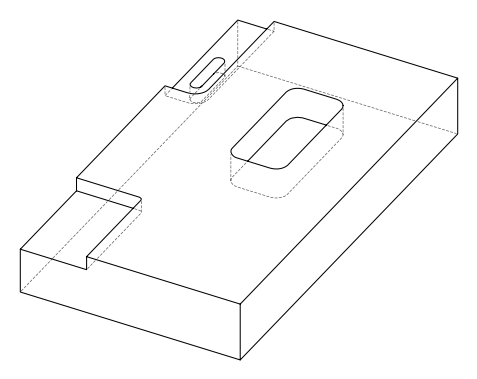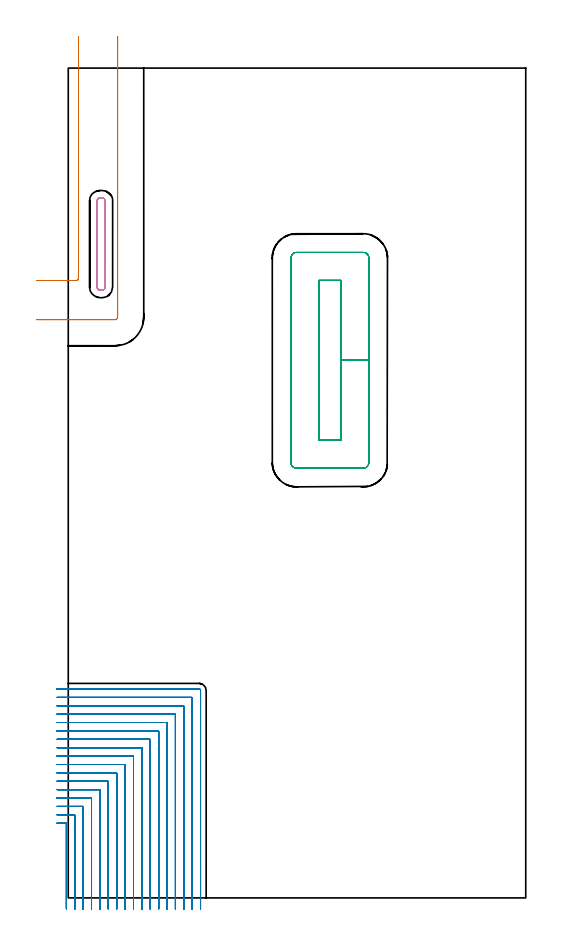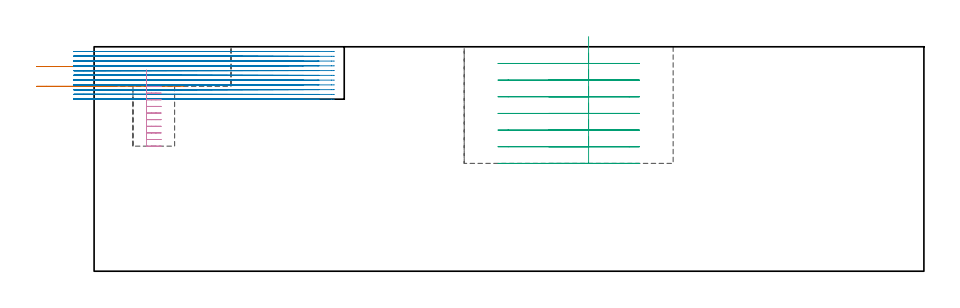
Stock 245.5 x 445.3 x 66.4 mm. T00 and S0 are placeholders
(PLAN: 4 operations, 3 tool changes, 63.2 min)
(1 MILL_CORNER_NOTCH_RECTANGULAR | CORNER_NOTCH_RECTANGULAR | UGT0201_006 | Follow Part, ap 7, ae 75% | 1.5 min | 70020 mm3)
(2 MILL_CORNER_NOTCH_RECTANGULAR_1 | CORNER_NOTCH_RECTANGULAR_1 | UGT0201_014 | Follow Part, ap 1.5, ae 75% | 50.64 min | 131987 mm3)
(3 MILL_RECTANGULAR_POCKET | POCKET_RECTANGULAR_STRAIGHT | UGT0201_094 | Follow Part, ap 5, ae 75% | 8.18 min | 284604 mm3)
(4 MILL_RECTANGULAR_POCKET_1 | POCKET_RECTANGULAR_STRAIGHT_1 | UGT0201_007 | Follow Part, ap 2, ae 75% | 2.91 min | 12038 mm3)
(TOOL UGT0201_006 | End Mill 28 mm | D28 FL25 Z2)
(TOOL UGT0201_014 | End mill 6 mm | D6 FL24 Z4)
(TOOL UGT0201_094 | End mill 20 mm | D20 FL38 Z4)
(TOOL UGT0201_007 | End Mill 8 mm | D8 FL19 Z4)
(OP 1 MILL_CORNER_NOTCH_RECTANGULAR)
G17 G21 G94 G90
T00 M6
G54
G17 G0 G90 X-17. Y331.3 S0 M3
G43 Z76.4 H0
Z60.55
G94 G1 X-14. F250.
X4.106 F500.
G3 X5.5 Y332.694 R1.4
G1 Y459.3
Y462.3 F250.
G0 Z76.4
X-17. Y310.3
Z60.55
G1 X-14.
X25.106 F500.
G3 X26.5 Y311.694 R1.4
G1 Y459.3
Y462.3 F250.
G0 Z76.4
X-17. Y331.3
Z54.7
G1 X-14.
X4.106 F500.
G3 X5.5 Y332.694 R1.4
G1 Y459.3
Y462.3 F250.
G0 Z76.4
X-17. Y310.3
Z54.7
G1 X-14.
X25.106 F500.
G3 X26.5 Y311.694 R1.4
G1 Y459.3
Y462.3 F250.
G0 Z76.4
M5
M2
(OP 2 MILL_CORNER_NOTCH_RECTANGULAR_1)
G17 G21 G94 G90
T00 M6
G54
G17 G0 G90 X-1. Y-5.828 S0 M3
G43 Z76.4 H0
Z64.991
G94 G1 Y-2.828 F250.
Y39.805 F500.
G3 X-1.295 Y40.1 R0.3
G1 X-3.
X-6. F250.
G0 Z76.4
X3.5 Y-6.
Z64.991
G1 Y-3.
Y44.305 F500.
G3 X3.205 Y44.6 R0.3
G1 X-3.
X-6. F250.
G0 Z76.4
X8. Y-6.
Z64.991
G1 Y-3.
Y48.805 F500.
G3 X7.705 Y49.1 R0.3
G1 X-3.
X-6. F250.
G0 Z76.4
X12.5 Y-6.
Z64.991
G1 Y-3.
Y53.305 F500.
G3 X12.205 Y53.6 R0.3
G1 X-3.
X-6. F250.
G0 Z76.4
X17. Y-6.
Z64.991
G1 Y-3.
Y57.804 F500.
G3 X16.704 Y58.1 R0.3
G1 X-3.
X-6. F250.
G0 Z76.4
X21.5 Y-6.
Z64.991
G1 Y-3.
Y62.304 F500.
G3 X21.204 Y62.6 R0.3
G1 X-3.
X-6. F250.
G0 Z76.4
X26. Y-6.
Z64.991
G1 Y-3.
Y66.804 F500.
G3 X25.704 Y67.1 R0.3
G1 X-3.
X-6. F250.
G0 Z76.4
X30.5 Y-6.
Z64.991
G1 Y-3.
Y71.304 F500.
G3 X30.204 Y71.6 R0.3
G1 X-3.
X-6. F250.
G0 Z76.4
X35. Y-6.
Z64.991
G1 Y-3.
Y75.804 F500.
G3 X34.704 Y76.1 R0.3
G1 X-3.
X-6. F250.
G0 Z76.4
X39.5 Y-6.
Z64.991
G1 Y-3.
Y80.304 F500.
G3 X39.204 Y80.6 R0.3
G1 X-3.
X-6. F250.
G0 Z76.4
X44. Y-6.
Z64.991
G1 Y-3.
Y84.803 F500.
G3 X43.703 Y85.1 R0.3
G1 X-3.
X-6. F250.
G0 Z76.4
X48.5 Y-6.
Z64.991
G1 Y-3.
Y89.303 F500.
G3 X48.203 Y89.6 R0.3
G1 X-3.
X-6. F250.
G0 Z76.4
X53. Y-6.
Z64.991
G1 Y-3.
Y93.803 F500.
G3 X52.703 Y94.1 R0.3
G1 X-3.
X-6. F250.
G0 Z76.4
X57.5 Y-6.
Z64.991
G1 Y-3.
Y98.303 F500.
G3 X57.203 Y98.6 R0.3
G1 X-3.
X-6. F250.
G0 Z76.4
X62. Y-6.
Z64.991
G1 Y-3.
Y102.803 F500.
G3 X61.703 Y103.1 R0.3
G1 X-3.
X-6. F250.
G0 Z76.4
X66.5 Y-6.
Z64.991
G1 Y-3.
Y107.303 F500.
G3 X66.203 Y107.6 R0.3
G1 X-3.
X-6. F250.
G0 Z76.4
X71. Y-6.
Z64.991
G1 Y-3.
Y111.3 F500.
G3 X70.2 Y112.1 R0.8
G1 X-3.
X-6. F250.
G0 Z76.4
X-1. Y-5.828
Z63.582
G1 Y-2.828
Y39.805 F500.
G3 X-1.295 Y40.1 R0.3
G1 X-3.
X-6. F250.
G0 Z76.4
X3.5 Y-6.
Z63.582
G1 Y-3.
Y44.305 F500.
G3 X3.205 Y44.6 R0.3
G1 X-3.
X-6. F250.
G0 Z76.4
X8. Y-6.
Z63.582
G1 Y-3.
Y48.805 F500.
G3 X7.705 Y49.1 R0.3
G1 X-3.
X-6. F250.
G0 Z76.4
X12.5 Y-6.
Z63.582
G1 Y-3.
Y53.305 F500.
G3 X12.205 Y53.6 R0.3
G1 X-3.
X-6. F250.
G0 Z76.4
X17. Y-6.
Z63.582
G1 Y-3.
Y57.804 F500.
G3 X16.704 Y58.1 R0.3
G1 X-3.
X-6. F250.
G0 Z76.4
X21.5 Y-6.
Z63.582
G1 Y-3.
Y62.304 F500.
G3 X21.204 Y62.6 R0.3
G1 X-3.
X-6. F250.
G0 Z76.4
X26. Y-6.
Z63.582
G1 Y-3.
Y66.804 F500.
G3 X25.704 Y67.1 R0.3
G1 X-3.
X-6. F250.
G0 Z76.4
X30.5 Y-6.
Z63.582
G1 Y-3.
Y71.304 F500.
G3 X30.204 Y71.6 R0.3
G1 X-3.
X-6. F250.
G0 Z76.4
X35. Y-6.
Z63.582
G1 Y-3.
Y75.804 F500.
G3 X34.704 Y76.1 R0.3
G1 X-3.
X-6. F250.
G0 Z76.4
X39.5 Y-6.
Z63.582
G1 Y-3.
Y80.304 F500.
G3 X39.204 Y80.6 R0.3
G1 X-3.
X-6. F250.
G0 Z76.4
X44. Y-6.
Z63.582
G1 Y-3.
Y84.803 F500.
G3 X43.703 Y85.1 R0.3
G1 X-3.
X-6. F250.
G0 Z76.4
X48.5 Y-6.
Z63.582
G1 Y-3.
Y89.303 F500.
G3 X48.203 Y89.6 R0.3
G1 X-3.
X-6. F250.
G0 Z76.4
X53. Y-6.
Z63.582
G1 Y-3.
Y93.803 F500.
G3 X52.703 Y94.1 R0.3
G1 X-3.
X-6. F250.
G0 Z76.4
X57.5 Y-6.
Z63.582
G1 Y-3.
Y98.303 F500.
G3 X57.203 Y98.6 R0.3
G1 X-3.
X-6. F250.
G0 Z76.4
X62. Y-6.
Z63.582
G1 Y-3.
Y102.803 F500.
G3 X61.703 Y103.1 R0.3
G1 X-3.
X-6. F250.
G0 Z76.4
X66.5 Y-6.
Z63.582
G1 Y-3.
Y107.303 F500.
G3 X66.203 Y107.6 R0.3
G1 X-3.
X-6. F250.
G0 Z76.4
X71. Y-6.
Z63.582
G1 Y-3.
Y111.3 F500.
G3 X70.2 Y112.1 R0.8
G1 X-3.
X-6. F250.
G0 Z76.4
X-1. Y-5.828
Z62.173
G1 Y-2.828
Y39.805 F500.
G3 X-1.295 Y40.1 R0.3
G1 X-3.
X-6. F250.
G0 Z76.4
X3.5 Y-6.
Z62.173
G1 Y-3.
Y44.305 F500.
G3 X3.205 Y44.6 R0.3
G1 X-3.
X-6. F250.
G0 Z76.4
X8. Y-6.
Z62.173
G1 Y-3.
Y48.805 F500.
G3 X7.705 Y49.1 R0.3
G1 X-3.
X-6. F250.
G0 Z76.4
X12.5 Y-6.
Z62.173
G1 Y-3.
Y53.305 F500.
G3 X12.205 Y53.6 R0.3
G1 X-3.
X-6. F250.
G0 Z76.4
X17. Y-6.
Z62.173
G1 Y-3.
Y57.804 F500.
G3 X16.704 Y58.1 R0.3
G1 X-3.
X-6. F250.
G0 Z76.4
X21.5 Y-6.
Z62.173
G1 Y-3.
Y62.304 F500.
G3 X21.204 Y62.6 R0.3
G1 X-3.
X-6. F250.
G0 Z76.4
X26. Y-6.
Z62.173
G1 Y-3.
Y66.804 F500.
G3 X25.704 Y67.1 R0.3
G1 X-3.
X-6. F250.
G0 Z76.4
X30.5 Y-6.
Z62.173
G1 Y-3.
Y71.304 F500.
G3 X30.204 Y71.6 R0.3
G1 X-3.
X-6. F250.
G0 Z76.4
X35. Y-6.
Z62.173
G1 Y-3.
Y75.804 F500.
G3 X34.704 Y76.1 R0.3
G1 X-3.
X-6. F250.
G0 Z76.4
X39.5 Y-6.
Z62.173
G1 Y-3.
Y80.304 F500.
G3 X39.204 Y80.6 R0.3
G1 X-3.
X-6. F250.
G0 Z76.4
X44. Y-6.
Z62.173
G1 Y-3.
Y84.803 F500.
G3 X43.703 Y85.1 R0.3
G1 X-3.
X-6. F250.
G0 Z76.4
X48.5 Y-6.
Z62.173
G1 Y-3.
Y89.303 F500.
G3 X48.203 Y89.6 R0.3
G1 X-3.
X-6. F250.
G0 Z76.4
X53. Y-6.
Z62.173
G1 Y-3.
Y93.803 F500.
G3 X52.703 Y94.1 R0.3
G1 X-3.
X-6. F250.
G0 Z76.4
X57.5 Y-6.
Z62.173
G1 Y-3.
Y98.303 F500.
G3 X57.203 Y98.6 R0.3
G1 X-3.
X-6. F250.
G0 Z76.4
X62. Y-6.
Z62.173
G1 Y-3.
Y102.803 F500.
G3 X61.703 Y103.1 R0.3
G1 X-3.
X-6. F250.
G0 Z76.4
X66.5 Y-6.
Z62.173
G1 Y-3.
Y107.303 F500.
G3 X66.203 Y107.6 R0.3
G1 X-3.
X-6. F250.
G0 Z76.4
X71. Y-6.
Z62.173
G1 Y-3.
Y111.3 F500.
G3 X70.2 Y112.1 R0.8
G1 X-3.
X-6. F250.
G0 Z76.4
X-1. Y-5.828
Z60.764
G1 Y-2.828
Y39.805 F500.
G3 X-1.295 Y40.1 R0.3
G1 X-3.
X-6. F250.
G0 Z76.4
X3.5 Y-6.
Z60.764
G1 Y-3.
Y44.305 F500.
G3 X3.205 Y44.6 R0.3
G1 X-3.
X-6. F250.
G0 Z76.4
X8. Y-6.
Z60.764
G1 Y-3.
Y48.805 F500.
G3 X7.705 Y49.1 R0.3
G1 X-3.
X-6. F250.
G0 Z76.4
X12.5 Y-6.
Z60.764
G1 Y-3.
Y53.305 F500.
G3 X12.205 Y53.6 R0.3
G1 X-3.
X-6. F250.
G0 Z76.4
X17. Y-6.
Z60.764
G1 Y-3.
Y57.804 F500.
G3 X16.704 Y58.1 R0.3
G1 X-3.
X-6. F250.
G0 Z76.4
X21.5 Y-6.
Z60.764
G1 Y-3.
Y62.304 F500.
G3 X21.204 Y62.6 R0.3
G1 X-3.
X-6. F250.
G0 Z76.4
X26. Y-6.
Z60.764
G1 Y-3.
Y66.804 F500.
G3 X25.704 Y67.1 R0.3
G1 X-3.
X-6. F250.
G0 Z76.4
X30.5 Y-6.
Z60.764
G1 Y-3.
Y71.304 F500.
G3 X30.204 Y71.6 R0.3
G1 X-3.
X-6. F250.
G0 Z76.4
X35. Y-6.
Z60.764
G1 Y-3.
Y75.804 F500.
G3 X34.704 Y76.1 R0.3
G1 X-3.
X-6. F250.
G0 Z76.4
X39.5 Y-6.
Z60.764
G1 Y-3.
Y80.304 F500.
G3 X39.204 Y80.6 R0.3
G1 X-3.
X-6. F250.
G0 Z76.4
X44. Y-6.
Z60.764
G1 Y-3.
Y84.803 F500.
G3 X43.703 Y85.1 R0.3
G1 X-3.
X-6. F250.
G0 Z76.4
X48.5 Y-6.
Z60.764
G1 Y-3.
Y89.303 F500.
G3 X48.203 Y89.6 R0.3
G1 X-3.
X-6. F250.
G0 Z76.4
X53. Y-6.
Z60.764
G1 Y-3.
Y93.803 F500.
G3 X52.703 Y94.1 R0.3
G1 X-3.
X-6. F250.
G0 Z76.4
X57.5 Y-6.
Z60.764
G1 Y-3.
Y98.303 F500.
G3 X57.203 Y98.6 R0.3
G1 X-3.
X-6. F250.
G0 Z76.4
X62. Y-6.
Z60.764
G1 Y-3.
Y102.803 F500.
G3 X61.703 Y103.1 R0.3
G1 X-3.
X-6. F250.
G0 Z76.4
X66.5 Y-6.
Z60.764
G1 Y-3.
Y107.303 F500.
G3 X66.203 Y107.6 R0.3
G1 X-3.
X-6. F250.
G0 Z76.4
X71. Y-6.
Z60.764
G1 Y-3.
Y111.3 F500.
G3 X70.2 Y112.1 R0.8
G1 X-3.
X-6. F250.
G0 Z76.4
X-1. Y-5.828
Z59.354
G1 Y-2.828
Y39.805 F500.
G3 X-1.295 Y40.1 R0.3
G1 X-3.
X-6. F250.
G0 Z76.4
X3.5 Y-6.
Z59.354
G1 Y-3.
Y44.305 F500.
G3 X3.205 Y44.6 R0.3
G1 X-3.
X-6. F250.
G0 Z76.4
X8. Y-6.
Z59.354
G1 Y-3.
Y48.805 F500.
G3 X7.705 Y49.1 R0.3
G1 X-3.
X-6. F250.
G0 Z76.4
X12.5 Y-6.
Z59.354
G1 Y-3.
Y53.305 F500.
G3 X12.205 Y53.6 R0.3
G1 X-3.
X-6. F250.
G0 Z76.4
X17. Y-6.
Z59.354
G1 Y-3.
Y57.804 F500.
G3 X16.704 Y58.1 R0.3
G1 X-3.
X-6. F250.
G0 Z76.4
X21.5 Y-6.
Z59.354
G1 Y-3.
Y62.304 F500.
G3 X21.204 Y62.6 R0.3
G1 X-3.
X-6. F250.
G0 Z76.4
X26. Y-6.
Z59.354
G1 Y-3.
Y66.804 F500.
G3 X25.704 Y67.1 R0.3
G1 X-3.
X-6. F250.
G0 Z76.4
X30.5 Y-6.
Z59.354
G1 Y-3.
Y71.304 F500.
G3 X30.204 Y71.6 R0.3
G1 X-3.
X-6. F250.
G0 Z76.4
X35. Y-6.
Z59.354
G1 Y-3.
Y75.804 F500.
G3 X34.704 Y76.1 R0.3
G1 X-3.
X-6. F250.
G0 Z76.4
X39.5 Y-6.
Z59.354
G1 Y-3.
Y80.304 F500.
G3 X39.204 Y80.6 R0.3
G1 X-3.
X-6. F250.
G0 Z76.4
X44. Y-6.
Z59.354
G1 Y-3.
Y84.803 F500.
G3 X43.703 Y85.1 R0.3
G1 X-3.
X-6. F250.
G0 Z76.4
X48.5 Y-6.
Z59.354
G1 Y-3.
Y89.303 F500.
G3 X48.203 Y89.6 R0.3
G1 X-3.
X-6. F250.
G0 Z76.4
X53. Y-6.
Z59.354
G1 Y-3.
Y93.803 F500.
G3 X52.703 Y94.1 R0.3
G1 X-3.
X-6. F250.
G0 Z76.4
X57.5 Y-6.
Z59.354
G1 Y-3.
Y98.303 F500.
G3 X57.203 Y98.6 R0.3
G1 X-3.
X-6. F250.
G0 Z76.4
X62. Y-6.
Z59.354
G1 Y-3.
Y102.803 F500.
G3 X61.703 Y103.1 R0.3
G1 X-3.
X-6. F250.
G0 Z76.4
X66.5 Y-6.
Z59.354
G1 Y-3.
Y107.303 F500.
G3 X66.203 Y107.6 R0.3
G1 X-3.
X-6. F250.
G0 Z76.4
X71. Y-6.
Z59.354
G1 Y-3.
Y111.3 F500.
G3 X70.2 Y112.1 R0.8
G1 X-3.
X-6. F250.
G0 Z76.4
X-1. Y-5.828
Z57.945
G1 Y-2.828
Y39.805 F500.
G3 X-1.295 Y40.1 R0.3
G1 X-3.
X-6. F250.
G0 Z76.4
X3.5 Y-6.
Z57.945
G1 Y-3.
Y44.305 F500.
G3 X3.205 Y44.6 R0.3
G1 X-3.
X-6. F250.
G0 Z76.4
X8. Y-6.
Z57.945
G1 Y-3.
Y48.805 F500.
G3 X7.705 Y49.1 R0.3
G1 X-3.
X-6. F250.
G0 Z76.4
X12.5 Y-6.
Z57.945
G1 Y-3.
Y53.305 F500.
G3 X12.205 Y53.6 R0.3
G1 X-3.
X-6. F250.
G0 Z76.4
X17. Y-6.
Z57.945
G1 Y-3.
Y57.804 F500.
G3 X16.704 Y58.1 R0.3
G1 X-3.
X-6. F250.
G0 Z76.4
X21.5 Y-6.
Z57.945
G1 Y-3.
Y62.304 F500.
G3 X21.204 Y62.6 R0.3
G1 X-3.
X-6. F250.
G0 Z76.4
X26. Y-6.
Z57.945
G1 Y-3.
Y66.804 F500.
G3 X25.704 Y67.1 R0.3
G1 X-3.
X-6. F250.
G0 Z76.4
X30.5 Y-6.
Z57.945
G1 Y-3.
Y71.304 F500.
G3 X30.204 Y71.6 R0.3
G1 X-3.
X-6. F250.
G0 Z76.4
X35. Y-6.
Z57.945
G1 Y-3.
Y75.804 F500.
G3 X34.704 Y76.1 R0.3
G1 X-3.
X-6. F250.
G0 Z76.4
X39.5 Y-6.
Z57.945
G1 Y-3.
Y80.304 F500.
G3 X39.204 Y80.6 R0.3
G1 X-3.
X-6. F250.
G0 Z76.4
X44. Y-6.
Z57.945
G1 Y-3.
Y84.803 F500.
G3 X43.703 Y85.1 R0.3
G1 X-3.
X-6. F250.
G0 Z76.4
X48.5 Y-6.
Z57.945
G1 Y-3.
Y89.303 F500.
G3 X48.203 Y89.6 R0.3
G1 X-3.
X-6. F250.
G0 Z76.4
X53. Y-6.
Z57.945
G1 Y-3.
Y93.803 F500.
G3 X52.703 Y94.1 R0.3
G1 X-3.
X-6. F250.
G0 Z76.4
X57.5 Y-6.
Z57.945
G1 Y-3.
Y98.303 F500.
G3 X57.203 Y98.6 R0.3
G1 X-3.
X-6. F250.
G0 Z76.4
X62. Y-6.
Z57.945
G1 Y-3.
Y102.803 F500.
G3 X61.703 Y103.1 R0.3
G1 X-3.
X-6. F250.
G0 Z76.4
X66.5 Y-6.
Z57.945
G1 Y-3.
Y107.303 F500.
G3 X66.203 Y107.6 R0.3
G1 X-3.
X-6. F250.
G0 Z76.4
X71. Y-6.
Z57.945
G1 Y-3.
Y111.3 F500.
G3 X70.2 Y112.1 R0.8
G1 X-3.
X-6. F250.
G0 Z76.4
X-1. Y-5.828
Z56.536
G1 Y-2.828
Y39.805 F500.
G3 X-1.295 Y40.1 R0.3
G1 X-3.
X-6. F250.
G0 Z76.4
X3.5 Y-6.
Z56.536
G1 Y-3.
Y44.305 F500.
G3 X3.205 Y44.6 R0.3
G1 X-3.
X-6. F250.
G0 Z76.4
X8. Y-6.
Z56.536
G1 Y-3.
Y48.805 F500.
G3 X7.705 Y49.1 R0.3
G1 X-3.
X-6. F250.
G0 Z76.4
X12.5 Y-6.
Z56.536
G1 Y-3.
Y53.305 F500.
G3 X12.205 Y53.6 R0.3
G1 X-3.
X-6. F250.
G0 Z76.4
X17. Y-6.
Z56.536
G1 Y-3.
Y57.804 F500.
G3 X16.704 Y58.1 R0.3
G1 X-3.
X-6. F250.
G0 Z76.4
X21.5 Y-6.
Z56.536
G1 Y-3.
Y62.304 F500.
G3 X21.204 Y62.6 R0.3
G1 X-3.
X-6. F250.
G0 Z76.4
X26. Y-6.
Z56.536
G1 Y-3.
Y66.804 F500.
G3 X25.704 Y67.1 R0.3
G1 X-3.
X-6. F250.
G0 Z76.4
X30.5 Y-6.
Z56.536
G1 Y-3.
Y71.304 F500.
G3 X30.204 Y71.6 R0.3
G1 X-3.
X-6. F250.
G0 Z76.4
X35. Y-6.
Z56.536
G1 Y-3.
Y75.804 F500.
G3 X34.704 Y76.1 R0.3
G1 X-3.
X-6. F250.
G0 Z76.4
X39.5 Y-6.
Z56.536
G1 Y-3.
Y80.304 F500.
G3 X39.204 Y80.6 R0.3
G1 X-3.
X-6. F250.
G0 Z76.4
X44. Y-6.
Z56.536
G1 Y-3.
Y84.803 F500.
G3 X43.703 Y85.1 R0.3
G1 X-3.
X-6. F250.
G0 Z76.4
X48.5 Y-6.
Z56.536
G1 Y-3.
Y89.303 F500.
G3 X48.203 Y89.6 R0.3
G1 X-3.
X-6. F250.
G0 Z76.4
X53. Y-6.
Z56.536
G1 Y-3.
Y93.803 F500.
G3 X52.703 Y94.1 R0.3
G1 X-3.
X-6. F250.
G0 Z76.4
X57.5 Y-6.
Z56.536
G1 Y-3.
Y98.303 F500.
G3 X57.203 Y98.6 R0.3
G1 X-3.
X-6. F250.
G0 Z76.4
X62. Y-6.
Z56.536
G1 Y-3.
Y102.803 F500.
G3 X61.703 Y103.1 R0.3
G1 X-3.
X-6. F250.
G0 Z76.4
X66.5 Y-6.
Z56.536
G1 Y-3.
Y107.303 F500.
G3 X66.203 Y107.6 R0.3
G1 X-3.
X-6. F250.
G0 Z76.4
X71. Y-6.
Z56.536
G1 Y-3.
Y111.3 F500.
G3 X70.2 Y112.1 R0.8
G1 X-3.
X-6. F250.
G0 Z76.4
X-1. Y-5.828
Z55.127
G1 Y-2.828
Y39.805 F500.
G3 X-1.295 Y40.1 R0.3
G1 X-3.
X-6. F250.
G0 Z76.4
X3.5 Y-6.
Z55.127
G1 Y-3.
Y44.305 F500.
G3 X3.205 Y44.6 R0.3
G1 X-3.
X-6. F250.
G0 Z76.4
X8. Y-6.
Z55.127
G1 Y-3.
Y48.805 F500.
G3 X7.705 Y49.1 R0.3
G1 X-3.
X-6. F250.
G0 Z76.4
X12.5 Y-6.
Z55.127
G1 Y-3.
Y53.305 F500.
G3 X12.205 Y53.6 R0.3
G1 X-3.
X-6. F250.
G0 Z76.4
X17. Y-6.
Z55.127
G1 Y-3.
Y57.804 F500.
G3 X16.704 Y58.1 R0.3
G1 X-3.
X-6. F250.
G0 Z76.4
X21.5 Y-6.
Z55.127
G1 Y-3.
Y62.304 F500.
G3 X21.204 Y62.6 R0.3
G1 X-3.
X-6. F250.
G0 Z76.4
X26. Y-6.
Z55.127
G1 Y-3.
Y66.804 F500.
G3 X25.704 Y67.1 R0.3
G1 X-3.
X-6. F250.
G0 Z76.4
X30.5 Y-6.
Z55.127
G1 Y-3.
Y71.304 F500.
G3 X30.204 Y71.6 R0.3
G1 X-3.
X-6. F250.
G0 Z76.4
X35. Y-6.
Z55.127
G1 Y-3.
Y75.804 F500.
G3 X34.704 Y76.1 R0.3
G1 X-3.
X-6. F250.
G0 Z76.4
X39.5 Y-6.
Z55.127
G1 Y-3.
Y80.304 F500.
G3 X39.204 Y80.6 R0.3
G1 X-3.
X-6. F250.
G0 Z76.4
X44. Y-6.
Z55.127
G1 Y-3.
Y84.803 F500.
G3 X43.703 Y85.1 R0.3
G1 X-3.
X-6. F250.
G0 Z76.4
X48.5 Y-6.
Z55.127
G1 Y-3.
Y89.303 F500.
G3 X48.203 Y89.6 R0.3
G1 X-3.
X-6. F250.
G0 Z76.4
X53. Y-6.
Z55.127
G1 Y-3.
Y93.803 F500.
G3 X52.703 Y94.1 R0.3
G1 X-3.
X-6. F250.
G0 Z76.4
X57.5 Y-6.
Z55.127
G1 Y-3.
Y98.303 F500.
G3 X57.203 Y98.6 R0.3
G1 X-3.
X-6. F250.
G0 Z76.4
X62. Y-6.
Z55.127
G1 Y-3.
Y102.803 F500.
G3 X61.703 Y103.1 R0.3
G1 X-3.
X-6. F250.
G0 Z76.4
X66.5 Y-6.
Z55.127
G1 Y-3.
Y107.303 F500.
G3 X66.203 Y107.6 R0.3
G1 X-3.
X-6. F250.
G0 Z76.4
X71. Y-6.
Z55.127
G1 Y-3.
Y111.3 F500.
G3 X70.2 Y112.1 R0.8
G1 X-3.
X-6. F250.
G0 Z76.4
X-1. Y-5.828
Z53.718
G1 Y-2.828
Y39.805 F500.
G3 X-1.295 Y40.1 R0.3
G1 X-3.
X-6. F250.
G0 Z76.4
X3.5 Y-6.
Z53.718
G1 Y-3.
Y44.305 F500.
G3 X3.205 Y44.6 R0.3
G1 X-3.
X-6. F250.
G0 Z76.4
X8. Y-6.
Z53.718
G1 Y-3.
Y48.805 F500.
G3 X7.705 Y49.1 R0.3
G1 X-3.
X-6. F250.
G0 Z76.4
X12.5 Y-6.
Z53.718
G1 Y-3.
Y53.305 F500.
G3 X12.205 Y53.6 R0.3
G1 X-3.
X-6. F250.
G0 Z76.4
X17. Y-6.
Z53.718
G1 Y-3.
Y57.804 F500.
G3 X16.704 Y58.1 R0.3
G1 X-3.
X-6. F250.
G0 Z76.4
X21.5 Y-6.
Z53.718
G1 Y-3.
Y62.304 F500.
G3 X21.204 Y62.6 R0.3
G1 X-3.
X-6. F250.
G0 Z76.4
X26. Y-6.
Z53.718
G1 Y-3.
Y66.804 F500.
G3 X25.704 Y67.1 R0.3
G1 X-3.
X-6. F250.
G0 Z76.4
X30.5 Y-6.
Z53.718
G1 Y-3.
Y71.304 F500.
G3 X30.204 Y71.6 R0.3
G1 X-3.
X-6. F250.
G0 Z76.4
X35. Y-6.
Z53.718
G1 Y-3.
Y75.804 F500.
G3 X34.704 Y76.1 R0.3
G1 X-3.
X-6. F250.
G0 Z76.4
X39.5 Y-6.
Z53.718
G1 Y-3.
Y80.304 F500.
G3 X39.204 Y80.6 R0.3
G1 X-3.
X-6. F250.
G0 Z76.4
X44. Y-6.
Z53.718
G1 Y-3.
Y84.803 F500.
G3 X43.703 Y85.1 R0.3
G1 X-3.
X-6. F250.
G0 Z76.4
X48.5 Y-6.
Z53.718
G1 Y-3.
Y89.303 F500.
G3 X48.203 Y89.6 R0.3
G1 X-3.
X-6. F250.
G0 Z76.4
X53. Y-6.
Z53.718
G1 Y-3.
Y93.803 F500.
G3 X52.703 Y94.1 R0.3
G1 X-3.
X-6. F250.
G0 Z76.4
X57.5 Y-6.
Z53.718
G1 Y-3.
Y98.303 F500.
G3 X57.203 Y98.6 R0.3
G1 X-3.
X-6. F250.
G0 Z76.4
X62. Y-6.
Z53.718
G1 Y-3.
Y102.803 F500.
G3 X61.703 Y103.1 R0.3
G1 X-3.
X-6. F250.
G0 Z76.4
X66.5 Y-6.
Z53.718
G1 Y-3.
Y107.303 F500.
G3 X66.203 Y107.6 R0.3
G1 X-3.
X-6. F250.
G0 Z76.4
X71. Y-6.
Z53.718
G1 Y-3.
Y111.3 F500.
G3 X70.2 Y112.1 R0.8
G1 X-3.
X-6. F250.
G0 Z76.4
X-1. Y-5.828
Z52.309
G1 Y-2.828
Y39.805 F500.
G3 X-1.295 Y40.1 R0.3
G1 X-3.
X-6. F250.
G0 Z76.4
X3.5 Y-6.
Z52.309
G1 Y-3.
Y44.305 F500.
G3 X3.205 Y44.6 R0.3
G1 X-3.
X-6. F250.
G0 Z76.4
X8. Y-6.
Z52.309
G1 Y-3.
Y48.805 F500.
G3 X7.705 Y49.1 R0.3
G1 X-3.
X-6. F250.
G0 Z76.4
X12.5 Y-6.
Z52.309
G1 Y-3.
Y53.305 F500.
G3 X12.205 Y53.6 R0.3
G1 X-3.
X-6. F250.
G0 Z76.4
X17. Y-6.
Z52.309
G1 Y-3.
Y57.804 F500.
G3 X16.704 Y58.1 R0.3
G1 X-3.
X-6. F250.
G0 Z76.4
X21.5 Y-6.
Z52.309
G1 Y-3.
Y62.304 F500.
G3 X21.204 Y62.6 R0.3
G1 X-3.
X-6. F250.
G0 Z76.4
X26. Y-6.
Z52.309
G1 Y-3.
Y66.804 F500.
G3 X25.704 Y67.1 R0.3
G1 X-3.
X-6. F250.
G0 Z76.4
X30.5 Y-6.
Z52.309
G1 Y-3.
Y71.304 F500.
G3 X30.204 Y71.6 R0.3
G1 X-3.
X-6. F250.
G0 Z76.4
X35. Y-6.
Z52.309
G1 Y-3.
Y75.804 F500.
G3 X34.704 Y76.1 R0.3
G1 X-3.
X-6. F250.
G0 Z76.4
X39.5 Y-6.
Z52.309
G1 Y-3.
Y80.304 F500.
G3 X39.204 Y80.6 R0.3
G1 X-3.
X-6. F250.
G0 Z76.4
X44. Y-6.
Z52.309
G1 Y-3.
Y84.803 F500.
G3 X43.703 Y85.1 R0.3
G1 X-3.
X-6. F250.
G0 Z76.4
X48.5 Y-6.
Z52.309
G1 Y-3.
Y89.303 F500.
G3 X48.203 Y89.6 R0.3
G1 X-3.
X-6. F250.
G0 Z76.4
X53. Y-6.
Z52.309
G1 Y-3.
Y93.803 F500.
G3 X52.703 Y94.1 R0.3
G1 X-3.
X-6. F250.
G0 Z76.4
X57.5 Y-6.
Z52.309
G1 Y-3.
Y98.303 F500.
G3 X57.203 Y98.6 R0.3
G1 X-3.
X-6. F250.
G0 Z76.4
X62. Y-6.
Z52.309
G1 Y-3.
Y102.803 F500.
G3 X61.703 Y103.1 R0.3
G1 X-3.
X-6. F250.
G0 Z76.4
X66.5 Y-6.
Z52.309
G1 Y-3.
Y107.303 F500.
G3 X66.203 Y107.6 R0.3
G1 X-3.
X-6. F250.
G0 Z76.4
X71. Y-6.
Z52.309
G1 Y-3.
Y111.3 F500.
G3 X70.2 Y112.1 R0.8
G1 X-3.
X-6. F250.
G0 Z76.4
X-1. Y-5.828
Z50.9
G1 Y-2.828
Y39.805 F500.
G3 X-1.295 Y40.1 R0.3
G1 X-3.
X-6. F250.
G0 Z76.4
X3.5 Y-6.
Z50.9
G1 Y-3.
Y44.305 F500.
G3 X3.205 Y44.6 R0.3
G1 X-3.
X-6. F250.
G0 Z76.4
X8. Y-6.
Z50.9
G1 Y-3.
Y48.805 F500.
G3 X7.705 Y49.1 R0.3
G1 X-3.
X-6. F250.
G0 Z76.4
X12.5 Y-6.
Z50.9
G1 Y-3.
Y53.305 F500.
G3 X12.205 Y53.6 R0.3
G1 X-3.
X-6. F250.
G0 Z76.4
X17. Y-6.
Z50.9
G1 Y-3.
Y57.804 F500.
G3 X16.704 Y58.1 R0.3
G1 X-3.
X-6. F250.
G0 Z76.4
X21.5 Y-6.
Z50.9
G1 Y-3.
Y62.304 F500.
G3 X21.204 Y62.6 R0.3
G1 X-3.
X-6. F250.
G0 Z76.4
X26. Y-6.
Z50.9
G1 Y-3.
Y66.804 F500.
G3 X25.704 Y67.1 R0.3
G1 X-3.
X-6. F250.
G0 Z76.4
X30.5 Y-6.
Z50.9
G1 Y-3.
Y71.304 F500.
G3 X30.204 Y71.6 R0.3
G1 X-3.
X-6. F250.
G0 Z76.4
X35. Y-6.
Z50.9
G1 Y-3.
Y75.804 F500.
G3 X34.704 Y76.1 R0.3
G1 X-3.
X-6. F250.
G0 Z76.4
X39.5 Y-6.
Z50.9
G1 Y-3.
Y80.304 F500.
G3 X39.204 Y80.6 R0.3
G1 X-3.
X-6. F250.
G0 Z76.4
X44. Y-6.
Z50.9
G1 Y-3.
Y84.803 F500.
G3 X43.703 Y85.1 R0.3
G1 X-3.
X-6. F250.
G0 Z76.4
X48.5 Y-6.
Z50.9
G1 Y-3.
Y89.303 F500.
G3 X48.203 Y89.6 R0.3
G1 X-3.
X-6. F250.
G0 Z76.4
X53. Y-6.
Z50.9
G1 Y-3.
Y93.803 F500.
G3 X52.703 Y94.1 R0.3
G1 X-3.
X-6. F250.
G0 Z76.4
X57.5 Y-6.
Z50.9
G1 Y-3.
Y98.303 F500.
G3 X57.203 Y98.6 R0.3
G1 X-3.
X-6. F250.
G0 Z76.4
X62. Y-6.
Z50.9
G1 Y-3.
Y102.803 F500.
G3 X61.703 Y103.1 R0.3
G1 X-3.
X-6. F250.
G0 Z76.4
X66.5 Y-6.
Z50.9
G1 Y-3.
Y107.303 F500.
G3 X66.203 Y107.6 R0.3
G1 X-3.
X-6. F250.
G0 Z76.4
X71. Y-6.
Z50.9
G1 Y-3.
Y111.3 F500.
G3 X70.2 Y112.1 R0.8
G1 X-3.
X-6. F250.
G0 Z76.4
M5
M2
(OP 3 MILL_RECTANGULAR_POCKET)
G17 G21 G94 G90
T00 M6
G54
G17 G0 G90 X146.3 Y258.91 S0 M3
G43 Z76.4 H0
Z69.4
G94 G1 Y288.5 Z61.471 F250.
Y331.4 F500.
X134.5
Y245.6
X146.3
Y288.5
X161.3
Y343.4
G3 X158.3 Y346.4 R3.
G1 X122.5
G3 X119.5 Y343.4 R3.
G1 Y233.6
G3 X122.5 Y230.6 R3.
G1 X158.3
G3 X161.3 Y233.6 R3.
G1 Y288.5
Y289.5
G0 X146.3 Y258.91 Z64.471
G1 Y288.5 Z56.543 F250.
Y331.4 F500.
X134.5
Y245.6
X146.3
Y288.5
X161.3
Y343.4
G3 X158.3 Y346.4 R3.
G1 X122.5
G3 X119.5 Y343.4 R3.
G1 Y233.6
G3 X122.5 Y230.6 R3.
G1 X158.3
G3 X161.3 Y233.6 R3.
G1 Y288.5
Y289.5
G0 X146.3 Y258.91 Z59.543
G1 Y288.5 Z51.614 F250.
Y331.4 F500.
X134.5
Y245.6
X146.3
Y288.5
X161.3
Y343.4
G3 X158.3 Y346.4 R3.
G1 X122.5
G3 X119.5 Y343.4 R3.
G1 Y233.6
G3 X122.5 Y230.6 R3.
G1 X158.3
G3 X161.3 Y233.6 R3.
G1 Y288.5
Y289.5
G0 X146.3 Y258.91 Z54.614
G1 Y288.5 Z46.686 F250.
Y331.4 F500.
X134.5
Y245.6
X146.3
Y288.5
X161.3
Y343.4
G3 X158.3 Y346.4 R3.
G1 X122.5
G3 X119.5 Y343.4 R3.
G1 Y233.6
G3 X122.5 Y230.6 R3.
G1 X158.3
G3 X161.3 Y233.6 R3.
G1 Y288.5
Y289.5
G0 X146.3 Y258.91 Z49.686
G1 Y288.5 Z41.757 F250.
Y331.4 F500.
X134.5
Y245.6
X146.3
Y288.5
X161.3
Y343.4
G3 X158.3 Y346.4 R3.
G1 X122.5
G3 X119.5 Y343.4 R3.
G1 Y233.6
G3 X122.5 Y230.6 R3.
G1 X158.3
G3 X161.3 Y233.6 R3.
G1 Y288.5
Y289.5
G0 X146.3 Y258.91 Z44.757
G1 Y288.5 Z36.829 F250.
Y331.4 F500.
X134.5
Y245.6
X146.3
Y288.5
X161.3
Y343.4
G3 X158.3 Y346.4 R3.
G1 X122.5
G3 X119.5 Y343.4 R3.
G1 Y233.6
G3 X122.5 Y230.6 R3.
G1 X158.3
G3 X161.3 Y233.6 R3.
G1 Y288.5
Y289.5
G0 X146.3 Y258.91 Z39.829
G1 Y288.5 Z31.9 F250.
Y331.4 F500.
X134.5
Y245.6
X146.3
Y288.5
X161.3
Y343.4
G3 X158.3 Y346.4 R3.
G1 X122.5
G3 X119.5 Y343.4 R3.
G1 Y233.6
G3 X122.5 Y230.6 R3.
G1 X158.3
G3 X161.3 Y233.6 R3.
G1 Y288.5
Y289.5
G0 Z76.4
M5
M2
(OP 4 MILL_RECTANGULAR_POCKET_1)
G17 G21 G94 G90
T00 M6
G54
G17 G0 G90 X15.5 Y369.411 S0 M3
G43 Z76.4 H0
Z59.6
G94 G1 Y350.9 Z54.64 F250.
Y327.7 F500.
G3 X17. Y326.2 R1.5
G1 X18.3
G3 X19.8 Y327.7 R1.5
G1 Y374.1
G3 X18.3 Y375.6 R1.5
G1 X17.
G3 X15.5 Y374.1 R1.5
G1 Y350.9
Y349.9
G0 Y369.411 Z57.64
G1 Y350.9 Z52.68 F250.
Y327.7 F500.
G3 X17. Y326.2 R1.5
G1 X18.3
G3 X19.8 Y327.7 R1.5
G1 Y374.1
G3 X18.3 Y375.6 R1.5
G1 X17.
G3 X15.5 Y374.1 R1.5
G1 Y350.9
Y349.9
G0 Y369.411 Z55.68
G1 Y350.9 Z50.72 F250.
Y327.7 F500.
G3 X17. Y326.2 R1.5
G1 X18.3
G3 X19.8 Y327.7 R1.5
G1 Y374.1
G3 X18.3 Y375.6 R1.5
G1 X17.
G3 X15.5 Y374.1 R1.5
G1 Y350.9
Y349.9
G0 Y369.411 Z53.72
G1 Y350.9 Z48.76 F250.
Y327.7 F500.
G3 X17. Y326.2 R1.5
G1 X18.3
G3 X19.8 Y327.7 R1.5
G1 Y374.1
G3 X18.3 Y375.6 R1.5
G1 X17.
G3 X15.5 Y374.1 R1.5
G1 Y350.9
Y349.9
G0 Y369.411 Z51.76
G1 Y350.9 Z46.8 F250.
Y327.7 F500.
G3 X17. Y326.2 R1.5
G1 X18.3
G3 X19.8 Y327.7 R1.5
G1 Y374.1
G3 X18.3 Y375.6 R1.5
G1 X17.
G3 X15.5 Y374.1 R1.5
G1 Y350.9
Y349.9
G0 Y369.411 Z49.8
G1 Y350.9 Z44.84 F250.
Y327.7 F500.
G3 X17. Y326.2 R1.5
G1 X18.3
G3 X19.8 Y327.7 R1.5
G1 Y374.1
G3 X18.3 Y375.6 R1.5
G1 X17.
G3 X15.5 Y374.1 R1.5
G1 Y350.9
Y349.9
G0 Y369.411 Z47.84
G1 Y350.9 Z42.88 F250.
Y327.7 F500.
G3 X17. Y326.2 R1.5
G1 X18.3
G3 X19.8 Y327.7 R1.5
G1 Y374.1
G3 X18.3 Y375.6 R1.5
G1 X17.
G3 X15.5 Y374.1 R1.5
G1 Y350.9
Y349.9
G0 Y369.411 Z45.88
G1 Y350.9 Z40.92 F250.
Y327.7 F500.
G3 X17. Y326.2 R1.5
G1 X18.3
G3 X19.8 Y327.7 R1.5
G1 Y374.1
G3 X18.3 Y375.6 R1.5
G1 X17.
G3 X15.5 Y374.1 R1.5
G1 Y350.9
Y349.9
G0 Y369.411 Z43.92
G1 Y350.9 Z38.96 F250.
Y327.7 F500.
G3 X17. Y326.2 R1.5
G1 X18.3
G3 X19.8 Y327.7 R1.5
G1 Y374.1
G3 X18.3 Y375.6 R1.5
G1 X17.
G3 X15.5 Y374.1 R1.5
G1 Y350.9
Y349.9
G0 Y369.411 Z41.96
G1 Y350.9 Z37. F250.
Y327.7 F500.
G3 X17. Y326.2 R1.5
G1 X18.3
G3 X19.8 Y327.7 R1.5
G1 Y374.1
G3 X18.3 Y375.6 R1.5
G1 X17.
G3 X15.5 Y374.1 R1.5
G1 Y350.9
Y349.9
G0 Z76.4
M5
M2
